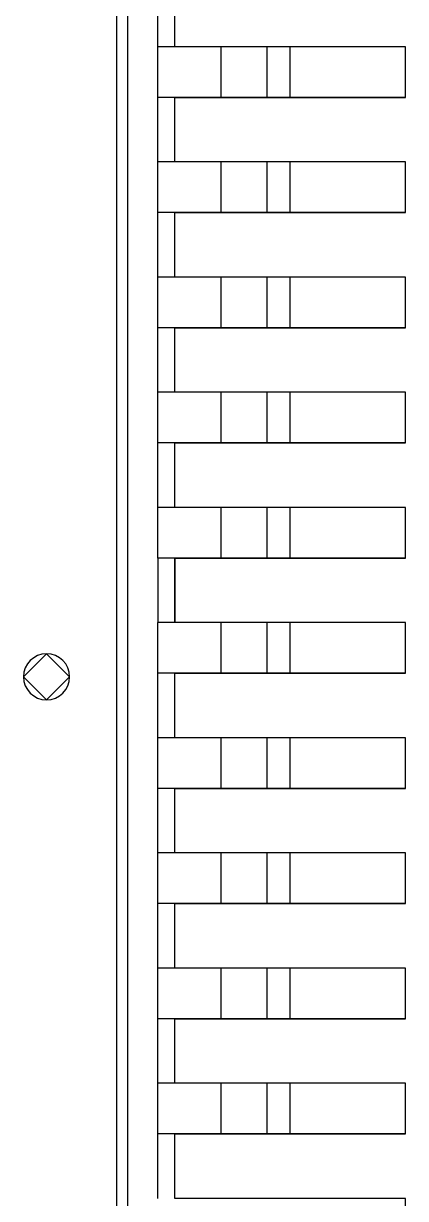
# Model space of a CAD drawing. Header units: inches. Extents: x 5 to 589, y -420 to -5.
# Drawn here: x 165.73 to 169.05, y -107.08 to -96.88 of the extents above; entities that cross this region are included whole.
import ezdxf

# ---------------------------------------------------------------- set-up
doc = ezdxf.new("R2010")
doc.units = ezdxf.units.IN
doc.header["$MEASUREMENT"] = 0

msp = doc.modelspace()

# ---------------------------------------------------------------- linework, layer by layer
at = {"color": 7, "true_color": 0xffffff}
for p, q in [((166.637, -128.25), (166.637, -89.358)), ((166.539, -89.4), (166.539, -128.208)), ((166.897, -97.084), (166.897, -96.524)), ((167.047, -97.084), (167.047, -96.524)), ((167.047, -97.084), (167.047, -96.524)), ((166.897, -97.524), (166.897, -97.084)), ((167.047, -97.084), (166.897, -97.084)), ((169.047, -97.084), (167.047, -97.084)), ((167.447, -97.084), (167.047, -97.084)), ((167.537, -97.084), (167.447, -97.084)), ((167.447, -97.524), (167.447, -97.084)), ((167.621, -97.084), (167.537, -97.084)), ((167.697, -97.084), (167.621, -97.084)), ((167.759, -97.084), (167.697, -97.084)), ((167.807, -97.084), (167.759, -97.084)), ((167.837, -97.084), (167.807, -97.084)), ((167.847, -97.084), (167.837, -97.084)), ((167.847, -97.524), (167.847, -97.084)), ((167.853, -97.084), (167.847, -97.084)), ((167.867, -97.084), (167.853, -97.084)), ((167.891, -97.084), (167.867, -97.084)), ((167.923, -97.084), (167.891, -97.084)), ((167.961, -97.084), (167.923, -97.084)), ((168.003, -97.084), (167.961, -97.084)), ((168.047, -97.084), (168.003, -97.084)), ((169.047, -97.084), (168.047, -97.084)), ((168.047, -97.524), (168.047, -97.084)), ((169.047, -97.524), (169.047, -97.084)), ((169.047, -97.524), (169.047, -97.084)), ((166.897, -98.084), (166.897, -97.524)), ((167.047, -97.524), (166.897, -97.524)), ((167.047, -98.084), (167.047, -97.524)), ((167.047, -97.524), (169.047, -97.524)), ((167.447, -97.524), (167.047, -97.524)), ((167.047, -98.084), (167.047, -97.524)), ((167.537, -97.524), (167.447, -97.524)), ((167.621, -97.524), (167.537, -97.524)), ((167.697, -97.524), (167.621, -97.524)), ((167.759, -97.524), (167.697, -97.524)), ((167.807, -97.524), (167.759, -97.524)), ((167.837, -97.524), (167.807, -97.524)), ((167.847, -97.524), (167.837, -97.524)), ((167.853, -97.524), (167.847, -97.524)), ((167.867, -97.524), (167.853, -97.524)), ((167.891, -97.524), (167.867, -97.524)), ((167.923, -97.524), (167.891, -97.524)), ((167.961, -97.524), (167.923, -97.524)), ((168.003, -97.524), (167.961, -97.524)), ((168.047, -97.524), (168.003, -97.524)), ((169.047, -97.524), (168.047, -97.524)), ((166.897, -98.524), (166.897, -98.084)), ((167.047, -98.084), (166.897, -98.084)), ((169.047, -98.084), (167.047, -98.084)), ((167.447, -98.084), (167.047, -98.084)), ((167.537, -98.084), (167.447, -98.084)), ((167.447, -98.524), (167.447, -98.084)), ((167.621, -98.084), (167.537, -98.084)), ((167.697, -98.084), (167.621, -98.084)), ((167.759, -98.084), (167.697, -98.084)), ((167.807, -98.084), (167.759, -98.084)), ((167.837, -98.084), (167.807, -98.084)), ((167.847, -98.084), (167.837, -98.084)), ((167.847, -98.524), (167.847, -98.084)), ((167.853, -98.084), (167.847, -98.084)), ((167.867, -98.084), (167.853, -98.084)), ((167.891, -98.084), (167.867, -98.084)), ((167.923, -98.084), (167.891, -98.084)), ((167.961, -98.084), (167.923, -98.084)), ((168.003, -98.084), (167.961, -98.084)), ((168.047, -98.084), (168.003, -98.084)), ((169.047, -98.084), (168.047, -98.084)), ((168.047, -98.524), (168.047, -98.084)), ((169.047, -98.524), (169.047, -98.084)), ((169.047, -98.524), (169.047, -98.084)), ((166.897, -99.084), (166.897, -98.524)), ((167.047, -98.524), (166.897, -98.524)), ((167.047, -99.084), (167.047, -98.524)), ((167.047, -98.524), (169.047, -98.524)), ((167.447, -98.524), (167.047, -98.524)), ((167.047, -99.084), (167.047, -98.524)), ((167.537, -98.524), (167.447, -98.524)), ((167.621, -98.524), (167.537, -98.524)), ((167.697, -98.524), (167.621, -98.524)), ((167.759, -98.524), (167.697, -98.524)), ((167.807, -98.524), (167.759, -98.524)), ((167.837, -98.524), (167.807, -98.524)), ((167.847, -98.524), (167.837, -98.524)), ((167.853, -98.524), (167.847, -98.524)), ((167.867, -98.524), (167.853, -98.524)), ((167.891, -98.524), (167.867, -98.524)), ((167.923, -98.524), (167.891, -98.524)), ((167.961, -98.524), (167.923, -98.524)), ((168.003, -98.524), (167.961, -98.524)), ((168.047, -98.524), (168.003, -98.524)), ((169.047, -98.524), (168.047, -98.524)), ((166.897, -99.524), (166.897, -99.084)), ((167.047, -99.084), (166.897, -99.084)), ((169.047, -99.084), (167.047, -99.084)), ((167.447, -99.084), (167.047, -99.084)), ((167.537, -99.084), (167.447, -99.084)), ((167.447, -99.524), (167.447, -99.084)), ((167.621, -99.084), (167.537, -99.084)), ((167.697, -99.084), (167.621, -99.084)), ((167.759, -99.084), (167.697, -99.084)), ((167.807, -99.084), (167.759, -99.084)), ((167.837, -99.084), (167.807, -99.084)), ((167.847, -99.084), (167.837, -99.084)), ((167.847, -99.524), (167.847, -99.084)), ((167.853, -99.084), (167.847, -99.084)), ((167.867, -99.084), (167.853, -99.084)), ((167.891, -99.084), (167.867, -99.084)), ((167.923, -99.084), (167.891, -99.084)), ((167.961, -99.084), (167.923, -99.084)), ((168.003, -99.084), (167.961, -99.084)), ((168.047, -99.084), (168.003, -99.084)), ((169.047, -99.084), (168.047, -99.084)), ((168.047, -99.524), (168.047, -99.084)), ((169.047, -99.524), (169.047, -99.084)), ((169.047, -99.524), (169.047, -99.084)), ((166.897, -100.084), (166.897, -99.524)), ((167.047, -99.524), (166.897, -99.524)), ((167.047, -100.084), (167.047, -99.524)), ((167.047, -99.524), (169.047, -99.524)), ((167.447, -99.524), (167.047, -99.524)), ((167.047, -100.084), (167.047, -99.524)), ((167.537, -99.524), (167.447, -99.524)), ((167.621, -99.524), (167.537, -99.524)), ((167.697, -99.524), (167.621, -99.524)), ((167.759, -99.524), (167.697, -99.524)), ((167.807, -99.524), (167.759, -99.524)), ((167.837, -99.524), (167.807, -99.524)), ((167.847, -99.524), (167.837, -99.524)), ((167.853, -99.524), (167.847, -99.524)), ((167.867, -99.524), (167.853, -99.524)), ((167.891, -99.524), (167.867, -99.524)), ((167.923, -99.524), (167.891, -99.524)), ((167.961, -99.524), (167.923, -99.524)), ((168.003, -99.524), (167.961, -99.524)), ((168.047, -99.524), (168.003, -99.524)), ((169.047, -99.524), (168.047, -99.524)), ((166.897, -100.524), (166.897, -100.084)), ((167.047, -100.084), (166.897, -100.084)), ((169.047, -100.084), (167.047, -100.084)), ((167.447, -100.084), (167.047, -100.084)), ((167.537, -100.084), (167.447, -100.084)), ((167.447, -100.524), (167.447, -100.084)), ((167.621, -100.084), (167.537, -100.084)), ((167.697, -100.084), (167.621, -100.084)), ((167.759, -100.084), (167.697, -100.084)), ((167.807, -100.084), (167.759, -100.084)), ((167.837, -100.084), (167.807, -100.084)), ((167.847, -100.084), (167.837, -100.084)), ((167.847, -100.524), (167.847, -100.084)), ((167.853, -100.084), (167.847, -100.084)), ((167.867, -100.084), (167.853, -100.084)), ((167.891, -100.084), (167.867, -100.084)), ((167.923, -100.084), (167.891, -100.084)), ((167.961, -100.084), (167.923, -100.084)), ((168.003, -100.084), (167.961, -100.084)), ((168.047, -100.084), (168.003, -100.084)), ((169.047, -100.084), (168.047, -100.084)), ((168.047, -100.524), (168.047, -100.084)), ((169.047, -100.524), (169.047, -100.084)), ((169.047, -100.524), (169.047, -100.084)), ((166.897, -101.084), (166.897, -100.524)), ((167.047, -100.524), (166.897, -100.524)), ((167.047, -101.084), (167.047, -100.524)), ((167.047, -100.524), (169.047, -100.524)), ((167.447, -100.524), (167.047, -100.524)), ((167.047, -101.084), (167.047, -100.524)), ((167.537, -100.524), (167.447, -100.524)), ((167.621, -100.524), (167.537, -100.524)), ((167.697, -100.524), (167.621, -100.524)), ((167.759, -100.524), (167.697, -100.524)), ((167.807, -100.524), (167.759, -100.524)), ((167.837, -100.524), (167.807, -100.524)), ((167.847, -100.524), (167.837, -100.524)), ((167.853, -100.524), (167.847, -100.524)), ((167.867, -100.524), (167.853, -100.524)), ((167.891, -100.524), (167.867, -100.524)), ((167.923, -100.524), (167.891, -100.524)), ((167.961, -100.524), (167.923, -100.524)), ((168.003, -100.524), (167.961, -100.524)), ((168.047, -100.524), (168.003, -100.524)), ((169.047, -100.524), (168.047, -100.524)), ((166.897, -101.524), (166.897, -101.084)), ((167.047, -101.084), (166.897, -101.084)), ((169.047, -101.084), (167.047, -101.084)), ((167.447, -101.084), (167.047, -101.084)), ((167.537, -101.084), (167.447, -101.084)), ((167.447, -101.524), (167.447, -101.084)), ((167.621, -101.084), (167.537, -101.084)), ((167.697, -101.084), (167.621, -101.084)), ((167.759, -101.084), (167.697, -101.084)), ((167.807, -101.084), (167.759, -101.084)), ((167.837, -101.084), (167.807, -101.084)), ((167.847, -101.084), (167.837, -101.084)), ((167.847, -101.524), (167.847, -101.084)), ((167.853, -101.084), (167.847, -101.084)), ((167.867, -101.084), (167.853, -101.084)), ((167.891, -101.084), (167.867, -101.084)), ((167.923, -101.084), (167.891, -101.084)), ((167.961, -101.084), (167.923, -101.084)), ((168.003, -101.084), (167.961, -101.084)), ((168.047, -101.084), (168.003, -101.084)), ((169.047, -101.084), (168.047, -101.084)), ((168.047, -101.524), (168.047, -101.084)), ((169.047, -101.524), (169.047, -101.084)), ((169.047, -101.524), (169.047, -101.084)), ((166.897, -101.524), (166.897, -102.084)), ((167.047, -101.524), (166.897, -101.524)), ((167.047, -102.084), (167.047, -101.524)), ((167.047, -101.524), (169.047, -101.524)), ((167.447, -101.524), (167.047, -101.524)), ((167.047, -101.524), (167.047, -102.084)), ((167.537, -101.524), (167.447, -101.524)), ((167.621, -101.524), (167.537, -101.524)), ((167.697, -101.524), (167.621, -101.524)), ((167.759, -101.524), (167.697, -101.524)), ((167.807, -101.524), (167.759, -101.524)), ((167.837, -101.524), (167.807, -101.524)), ((167.847, -101.524), (167.837, -101.524)), ((167.853, -101.524), (167.847, -101.524)), ((167.867, -101.524), (167.853, -101.524)), ((167.891, -101.524), (167.867, -101.524)), ((167.923, -101.524), (167.891, -101.524)), ((167.961, -101.524), (167.923, -101.524)), ((168.003, -101.524), (167.961, -101.524)), ((168.047, -101.524), (168.003, -101.524)), ((169.047, -101.524), (168.047, -101.524)), ((166.897, -102.524), (166.897, -102.084)), ((167.047, -102.084), (166.897, -102.084)), ((169.047, -102.084), (167.047, -102.084)), ((167.447, -102.084), (167.047, -102.084)), ((167.537, -102.084), (167.447, -102.084)), ((167.447, -102.524), (167.447, -102.084)), ((167.621, -102.084), (167.537, -102.084)), ((167.697, -102.084), (167.621, -102.084)), ((167.759, -102.084), (167.697, -102.084)), ((167.807, -102.084), (167.759, -102.084)), ((167.837, -102.084), (167.807, -102.084)), ((167.847, -102.084), (167.837, -102.084)), ((167.847, -102.524), (167.847, -102.084)), ((167.853, -102.084), (167.847, -102.084)), ((167.867, -102.084), (167.853, -102.084)), ((167.891, -102.084), (167.867, -102.084)), ((167.923, -102.084), (167.891, -102.084)), ((167.961, -102.084), (167.923, -102.084)), ((168.003, -102.084), (167.961, -102.084)), ((168.047, -102.084), (168.003, -102.084)), ((169.047, -102.084), (168.047, -102.084)), ((168.047, -102.524), (168.047, -102.084)), ((169.047, -102.524), (169.047, -102.084)), ((169.047, -102.524), (169.047, -102.084)), ((166.897, -103.084), (166.897, -102.524)), ((167.047, -102.524), (166.897, -102.524)), ((167.047, -103.084), (167.047, -102.524)), ((167.047, -102.524), (169.047, -102.524)), ((167.447, -102.524), (167.047, -102.524)), ((167.047, -103.084), (167.047, -102.524)), ((167.537, -102.524), (167.447, -102.524)), ((167.621, -102.524), (167.537, -102.524)), ((167.697, -102.524), (167.621, -102.524)), ((167.759, -102.524), (167.697, -102.524)), ((167.807, -102.524), (167.759, -102.524)), ((167.837, -102.524), (167.807, -102.524)), ((167.847, -102.524), (167.837, -102.524)), ((167.853, -102.524), (167.847, -102.524)), ((167.867, -102.524), (167.853, -102.524)), ((167.891, -102.524), (167.867, -102.524)), ((167.923, -102.524), (167.891, -102.524)), ((167.961, -102.524), (167.923, -102.524)), ((168.003, -102.524), (167.961, -102.524)), ((168.047, -102.524), (168.003, -102.524)), ((169.047, -102.524), (168.047, -102.524)), ((166.897, -103.524), (166.897, -103.084)), ((167.047, -103.084), (166.897, -103.084)), ((169.047, -103.084), (167.047, -103.084)), ((167.447, -103.084), (167.047, -103.084)), ((167.537, -103.084), (167.447, -103.084)), ((167.447, -103.524), (167.447, -103.084)), ((167.621, -103.084), (167.537, -103.084)), ((167.697, -103.084), (167.621, -103.084)), ((167.759, -103.084), (167.697, -103.084)), ((167.807, -103.084), (167.759, -103.084)), ((167.837, -103.084), (167.807, -103.084)), ((167.847, -103.084), (167.837, -103.084)), ((167.847, -103.524), (167.847, -103.084)), ((167.853, -103.084), (167.847, -103.084)), ((167.867, -103.084), (167.853, -103.084)), ((167.891, -103.084), (167.867, -103.084)), ((167.923, -103.084), (167.891, -103.084)), ((167.961, -103.084), (167.923, -103.084)), ((168.003, -103.084), (167.961, -103.084)), ((168.047, -103.084), (168.003, -103.084)), ((169.047, -103.084), (168.047, -103.084)), ((168.047, -103.524), (168.047, -103.084)), ((169.047, -103.524), (169.047, -103.084)), ((169.047, -103.524), (169.047, -103.084)), ((166.897, -104.084), (166.897, -103.524)), ((167.047, -103.524), (166.897, -103.524)), ((167.047, -104.084), (167.047, -103.524)), ((167.047, -103.524), (169.047, -103.524)), ((167.447, -103.524), (167.047, -103.524)), ((167.047, -104.084), (167.047, -103.524)), ((167.537, -103.524), (167.447, -103.524)), ((167.621, -103.524), (167.537, -103.524)), ((167.697, -103.524), (167.621, -103.524)), ((167.759, -103.524), (167.697, -103.524)), ((167.807, -103.524), (167.759, -103.524)), ((167.837, -103.524), (167.807, -103.524)), ((167.847, -103.524), (167.837, -103.524)), ((167.853, -103.524), (167.847, -103.524)), ((167.867, -103.524), (167.853, -103.524)), ((167.891, -103.524), (167.867, -103.524)), ((167.923, -103.524), (167.891, -103.524)), ((167.961, -103.524), (167.923, -103.524)), ((168.003, -103.524), (167.961, -103.524)), ((168.047, -103.524), (168.003, -103.524)), ((169.047, -103.524), (168.047, -103.524)), ((166.897, -104.524), (166.897, -104.084)), ((167.047, -104.084), (166.897, -104.084)), ((169.047, -104.084), (167.047, -104.084)), ((167.447, -104.084), (167.047, -104.084)), ((167.537, -104.084), (167.447, -104.084)), ((167.447, -104.524), (167.447, -104.084)), ((167.621, -104.084), (167.537, -104.084)), ((167.697, -104.084), (167.621, -104.084)), ((167.759, -104.084), (167.697, -104.084)), ((167.807, -104.084), (167.759, -104.084)), ((167.837, -104.084), (167.807, -104.084)), ((167.847, -104.084), (167.837, -104.084)), ((167.847, -104.524), (167.847, -104.084)), ((167.853, -104.084), (167.847, -104.084)), ((167.867, -104.084), (167.853, -104.084)), ((167.891, -104.084), (167.867, -104.084)), ((167.923, -104.084), (167.891, -104.084)), ((167.961, -104.084), (167.923, -104.084)), ((168.003, -104.084), (167.961, -104.084)), ((168.047, -104.084), (168.003, -104.084)), ((169.047, -104.084), (168.047, -104.084)), ((168.047, -104.524), (168.047, -104.084)), ((169.047, -104.524), (169.047, -104.084)), ((169.047, -104.524), (169.047, -104.084)), ((166.897, -105.084), (166.897, -104.524)), ((167.047, -104.524), (166.897, -104.524)), ((167.047, -105.084), (167.047, -104.524)), ((167.047, -104.524), (169.047, -104.524)), ((167.447, -104.524), (167.047, -104.524)), ((167.047, -105.084), (167.047, -104.524)), ((167.537, -104.524), (167.447, -104.524)), ((167.621, -104.524), (167.537, -104.524)), ((167.697, -104.524), (167.621, -104.524)), ((167.759, -104.524), (167.697, -104.524)), ((167.807, -104.524), (167.759, -104.524)), ((167.837, -104.524), (167.807, -104.524)), ((167.847, -104.524), (167.837, -104.524)), ((167.853, -104.524), (167.847, -104.524)), ((167.867, -104.524), (167.853, -104.524)), ((167.891, -104.524), (167.867, -104.524)), ((167.923, -104.524), (167.891, -104.524)), ((167.961, -104.524), (167.923, -104.524)), ((168.003, -104.524), (167.961, -104.524)), ((168.047, -104.524), (168.003, -104.524)), ((169.047, -104.524), (168.047, -104.524)), ((166.897, -105.524), (166.897, -105.084)), ((167.047, -105.084), (166.897, -105.084)), ((169.047, -105.084), (167.047, -105.084)), ((167.447, -105.084), (167.047, -105.084)), ((167.537, -105.084), (167.447, -105.084)), ((167.447, -105.524), (167.447, -105.084)), ((167.621, -105.084), (167.537, -105.084)), ((167.697, -105.084), (167.621, -105.084)), ((167.759, -105.084), (167.697, -105.084)), ((167.807, -105.084), (167.759, -105.084)), ((167.837, -105.084), (167.807, -105.084)), ((167.847, -105.084), (167.837, -105.084)), ((167.847, -105.524), (167.847, -105.084)), ((167.853, -105.084), (167.847, -105.084)), ((167.867, -105.084), (167.853, -105.084)), ((167.891, -105.084), (167.867, -105.084)), ((167.923, -105.084), (167.891, -105.084)), ((167.961, -105.084), (167.923, -105.084)), ((168.003, -105.084), (167.961, -105.084)), ((168.047, -105.084), (168.003, -105.084)), ((169.047, -105.084), (168.047, -105.084)), ((168.047, -105.524), (168.047, -105.084)), ((169.047, -105.524), (169.047, -105.084)), ((169.047, -105.524), (169.047, -105.084)), ((166.897, -106.084), (166.897, -105.524)), ((167.047, -105.524), (166.897, -105.524)), ((167.047, -106.084), (167.047, -105.524)), ((167.047, -105.524), (169.047, -105.524)), ((167.447, -105.524), (167.047, -105.524)), ((167.047, -106.084), (167.047, -105.524)), ((167.537, -105.524), (167.447, -105.524)), ((167.621, -105.524), (167.537, -105.524)), ((167.697, -105.524), (167.621, -105.524)), ((167.759, -105.524), (167.697, -105.524)), ((167.807, -105.524), (167.759, -105.524)), ((167.837, -105.524), (167.807, -105.524)), ((167.847, -105.524), (167.837, -105.524)), ((167.853, -105.524), (167.847, -105.524)), ((167.867, -105.524), (167.853, -105.524)), ((167.891, -105.524), (167.867, -105.524)), ((167.923, -105.524), (167.891, -105.524)), ((167.961, -105.524), (167.923, -105.524)), ((168.003, -105.524), (167.961, -105.524)), ((168.047, -105.524), (168.003, -105.524)), ((169.047, -105.524), (168.047, -105.524)), ((166.897, -106.524), (166.897, -106.084)), ((167.047, -106.084), (166.897, -106.084)), ((169.047, -106.084), (167.047, -106.084)), ((167.447, -106.084), (167.047, -106.084)), ((167.537, -106.084), (167.447, -106.084)), ((167.447, -106.524), (167.447, -106.084)), ((167.621, -106.084), (167.537, -106.084)), ((167.697, -106.084), (167.621, -106.084)), ((167.759, -106.084), (167.697, -106.084)), ((167.807, -106.084), (167.759, -106.084)), ((167.837, -106.084), (167.807, -106.084)), ((167.847, -106.084), (167.837, -106.084)), ((167.847, -106.524), (167.847, -106.084)), ((167.853, -106.084), (167.847, -106.084)), ((167.867, -106.084), (167.853, -106.084)), ((167.891, -106.084), (167.867, -106.084)), ((167.923, -106.084), (167.891, -106.084)), ((167.961, -106.084), (167.923, -106.084)), ((168.003, -106.084), (167.961, -106.084)), ((168.047, -106.084), (168.003, -106.084)), ((169.047, -106.084), (168.047, -106.084)), ((168.047, -106.524), (168.047, -106.084)), ((169.047, -106.524), (169.047, -106.084)), ((169.047, -106.524), (169.047, -106.084)), ((166.897, -107.084), (166.897, -106.524)), ((167.047, -106.524), (166.897, -106.524)), ((167.047, -107.084), (167.047, -106.524)), ((167.047, -106.524), (169.047, -106.524)), ((167.447, -106.524), (167.047, -106.524)), ((167.047, -107.084), (167.047, -106.524)), ((167.537, -106.524), (167.447, -106.524)), ((167.621, -106.524), (167.537, -106.524)), ((167.697, -106.524), (167.621, -106.524)), ((167.759, -106.524), (167.697, -106.524)), ((167.807, -106.524), (167.759, -106.524)), ((167.837, -106.524), (167.807, -106.524)), ((167.847, -106.524), (167.837, -106.524)), ((167.853, -106.524), (167.847, -106.524)), ((167.867, -106.524), (167.853, -106.524)), ((167.891, -106.524), (167.867, -106.524)), ((167.923, -106.524), (167.891, -106.524)), ((167.961, -106.524), (167.923, -106.524)), ((168.003, -106.524), (167.961, -106.524)), ((168.047, -106.524), (168.003, -106.524)), ((169.047, -106.524), (168.047, -106.524)), ((169.047, -107.084), (167.047, -107.084)), ((169.047, -107.524), (169.047, -107.084))]:
    msp.add_line(p, q, dxfattribs=at)
at = {"color": 18, "true_color": 0x000000}
for p, q in [((166.637, -128.25), (166.637, -89.358)), ((166.539, -89.4), (166.539, -128.208)), ((166.897, -97.084), (166.897, -96.524)), ((167.047, -97.084), (167.047, -96.524)), ((167.047, -97.084), (167.047, -96.524)), ((166.897, -97.524), (166.897, -97.084)), ((167.047, -97.084), (166.897, -97.084)), ((169.047, -97.084), (167.047, -97.084)), ((167.447, -97.084), (167.047, -97.084)), ((167.537, -97.084), (167.447, -97.084)), ((167.447, -97.524), (167.447, -97.084)), ((167.621, -97.084), (167.537, -97.084)), ((167.697, -97.084), (167.621, -97.084)), ((167.759, -97.084), (167.697, -97.084)), ((167.807, -97.084), (167.759, -97.084)), ((167.837, -97.084), (167.807, -97.084)), ((167.847, -97.084), (167.837, -97.084)), ((167.847, -97.524), (167.847, -97.084)), ((167.853, -97.084), (167.847, -97.084)), ((167.867, -97.084), (167.853, -97.084)), ((167.891, -97.084), (167.867, -97.084)), ((167.923, -97.084), (167.891, -97.084)), ((167.961, -97.084), (167.923, -97.084)), ((168.003, -97.084), (167.961, -97.084)), ((168.047, -97.084), (168.003, -97.084)), ((169.047, -97.084), (168.047, -97.084)), ((168.047, -97.524), (168.047, -97.084)), ((169.047, -97.524), (169.047, -97.084)), ((169.047, -97.524), (169.047, -97.084)), ((166.897, -98.084), (166.897, -97.524)), ((167.047, -97.524), (166.897, -97.524)), ((167.047, -98.084), (167.047, -97.524)), ((167.047, -97.524), (169.047, -97.524)), ((167.447, -97.524), (167.047, -97.524)), ((167.047, -98.084), (167.047, -97.524)), ((167.537, -97.524), (167.447, -97.524)), ((167.621, -97.524), (167.537, -97.524)), ((167.697, -97.524), (167.621, -97.524)), ((167.759, -97.524), (167.697, -97.524)), ((167.807, -97.524), (167.759, -97.524)), ((167.837, -97.524), (167.807, -97.524)), ((167.847, -97.524), (167.837, -97.524)), ((167.853, -97.524), (167.847, -97.524)), ((167.867, -97.524), (167.853, -97.524)), ((167.891, -97.524), (167.867, -97.524)), ((167.923, -97.524), (167.891, -97.524)), ((167.961, -97.524), (167.923, -97.524)), ((168.003, -97.524), (167.961, -97.524)), ((168.047, -97.524), (168.003, -97.524)), ((169.047, -97.524), (168.047, -97.524)), ((166.897, -98.524), (166.897, -98.084)), ((167.047, -98.084), (166.897, -98.084)), ((169.047, -98.084), (167.047, -98.084)), ((167.447, -98.084), (167.047, -98.084)), ((167.537, -98.084), (167.447, -98.084)), ((167.447, -98.524), (167.447, -98.084)), ((167.621, -98.084), (167.537, -98.084)), ((167.697, -98.084), (167.621, -98.084)), ((167.759, -98.084), (167.697, -98.084)), ((167.807, -98.084), (167.759, -98.084)), ((167.837, -98.084), (167.807, -98.084)), ((167.847, -98.084), (167.837, -98.084)), ((167.847, -98.524), (167.847, -98.084)), ((167.853, -98.084), (167.847, -98.084)), ((167.867, -98.084), (167.853, -98.084)), ((167.891, -98.084), (167.867, -98.084)), ((167.923, -98.084), (167.891, -98.084)), ((167.961, -98.084), (167.923, -98.084)), ((168.003, -98.084), (167.961, -98.084)), ((168.047, -98.084), (168.003, -98.084)), ((169.047, -98.084), (168.047, -98.084)), ((168.047, -98.524), (168.047, -98.084)), ((169.047, -98.524), (169.047, -98.084)), ((169.047, -98.524), (169.047, -98.084)), ((166.897, -99.084), (166.897, -98.524)), ((167.047, -98.524), (166.897, -98.524)), ((167.047, -99.084), (167.047, -98.524)), ((167.047, -98.524), (169.047, -98.524)), ((167.447, -98.524), (167.047, -98.524)), ((167.047, -99.084), (167.047, -98.524)), ((167.537, -98.524), (167.447, -98.524)), ((167.621, -98.524), (167.537, -98.524)), ((167.697, -98.524), (167.621, -98.524)), ((167.759, -98.524), (167.697, -98.524)), ((167.807, -98.524), (167.759, -98.524)), ((167.837, -98.524), (167.807, -98.524)), ((167.847, -98.524), (167.837, -98.524)), ((167.853, -98.524), (167.847, -98.524)), ((167.867, -98.524), (167.853, -98.524)), ((167.891, -98.524), (167.867, -98.524)), ((167.923, -98.524), (167.891, -98.524)), ((167.961, -98.524), (167.923, -98.524)), ((168.003, -98.524), (167.961, -98.524)), ((168.047, -98.524), (168.003, -98.524)), ((169.047, -98.524), (168.047, -98.524)), ((166.897, -99.524), (166.897, -99.084)), ((167.047, -99.084), (166.897, -99.084)), ((169.047, -99.084), (167.047, -99.084)), ((167.447, -99.084), (167.047, -99.084)), ((167.537, -99.084), (167.447, -99.084)), ((167.447, -99.524), (167.447, -99.084)), ((167.621, -99.084), (167.537, -99.084)), ((167.697, -99.084), (167.621, -99.084)), ((167.759, -99.084), (167.697, -99.084)), ((167.807, -99.084), (167.759, -99.084)), ((167.837, -99.084), (167.807, -99.084)), ((167.847, -99.084), (167.837, -99.084)), ((167.847, -99.524), (167.847, -99.084)), ((167.853, -99.084), (167.847, -99.084)), ((167.867, -99.084), (167.853, -99.084)), ((167.891, -99.084), (167.867, -99.084)), ((167.923, -99.084), (167.891, -99.084)), ((167.961, -99.084), (167.923, -99.084)), ((168.003, -99.084), (167.961, -99.084)), ((168.047, -99.084), (168.003, -99.084)), ((169.047, -99.084), (168.047, -99.084)), ((168.047, -99.524), (168.047, -99.084)), ((169.047, -99.524), (169.047, -99.084)), ((169.047, -99.524), (169.047, -99.084)), ((166.897, -100.084), (166.897, -99.524)), ((167.047, -99.524), (166.897, -99.524)), ((167.047, -100.084), (167.047, -99.524)), ((167.047, -99.524), (169.047, -99.524)), ((167.447, -99.524), (167.047, -99.524)), ((167.047, -100.084), (167.047, -99.524)), ((167.537, -99.524), (167.447, -99.524)), ((167.621, -99.524), (167.537, -99.524)), ((167.697, -99.524), (167.621, -99.524)), ((167.759, -99.524), (167.697, -99.524)), ((167.807, -99.524), (167.759, -99.524)), ((167.837, -99.524), (167.807, -99.524)), ((167.847, -99.524), (167.837, -99.524)), ((167.853, -99.524), (167.847, -99.524)), ((167.867, -99.524), (167.853, -99.524)), ((167.891, -99.524), (167.867, -99.524)), ((167.923, -99.524), (167.891, -99.524)), ((167.961, -99.524), (167.923, -99.524)), ((168.003, -99.524), (167.961, -99.524)), ((168.047, -99.524), (168.003, -99.524)), ((169.047, -99.524), (168.047, -99.524)), ((166.897, -100.524), (166.897, -100.084)), ((167.047, -100.084), (166.897, -100.084)), ((169.047, -100.084), (167.047, -100.084)), ((167.447, -100.084), (167.047, -100.084)), ((167.537, -100.084), (167.447, -100.084)), ((167.447, -100.524), (167.447, -100.084)), ((167.621, -100.084), (167.537, -100.084)), ((167.697, -100.084), (167.621, -100.084)), ((167.759, -100.084), (167.697, -100.084)), ((167.807, -100.084), (167.759, -100.084)), ((167.837, -100.084), (167.807, -100.084)), ((167.847, -100.084), (167.837, -100.084)), ((167.847, -100.524), (167.847, -100.084)), ((167.853, -100.084), (167.847, -100.084)), ((167.867, -100.084), (167.853, -100.084)), ((167.891, -100.084), (167.867, -100.084)), ((167.923, -100.084), (167.891, -100.084)), ((167.961, -100.084), (167.923, -100.084)), ((168.003, -100.084), (167.961, -100.084)), ((168.047, -100.084), (168.003, -100.084)), ((169.047, -100.084), (168.047, -100.084)), ((168.047, -100.524), (168.047, -100.084)), ((169.047, -100.524), (169.047, -100.084)), ((169.047, -100.524), (169.047, -100.084)), ((166.897, -101.084), (166.897, -100.524)), ((167.047, -100.524), (166.897, -100.524)), ((167.047, -101.084), (167.047, -100.524)), ((167.047, -100.524), (169.047, -100.524)), ((167.447, -100.524), (167.047, -100.524)), ((167.047, -101.084), (167.047, -100.524)), ((167.537, -100.524), (167.447, -100.524)), ((167.621, -100.524), (167.537, -100.524)), ((167.697, -100.524), (167.621, -100.524)), ((167.759, -100.524), (167.697, -100.524)), ((167.807, -100.524), (167.759, -100.524)), ((167.837, -100.524), (167.807, -100.524)), ((167.847, -100.524), (167.837, -100.524)), ((167.853, -100.524), (167.847, -100.524)), ((167.867, -100.524), (167.853, -100.524)), ((167.891, -100.524), (167.867, -100.524)), ((167.923, -100.524), (167.891, -100.524)), ((167.961, -100.524), (167.923, -100.524)), ((168.003, -100.524), (167.961, -100.524)), ((168.047, -100.524), (168.003, -100.524)), ((169.047, -100.524), (168.047, -100.524)), ((166.897, -101.524), (166.897, -101.084)), ((167.047, -101.084), (166.897, -101.084)), ((169.047, -101.084), (167.047, -101.084)), ((167.447, -101.084), (167.047, -101.084)), ((167.537, -101.084), (167.447, -101.084)), ((167.447, -101.524), (167.447, -101.084)), ((167.621, -101.084), (167.537, -101.084)), ((167.697, -101.084), (167.621, -101.084)), ((167.759, -101.084), (167.697, -101.084)), ((167.807, -101.084), (167.759, -101.084)), ((167.837, -101.084), (167.807, -101.084)), ((167.847, -101.084), (167.837, -101.084)), ((167.847, -101.524), (167.847, -101.084)), ((167.853, -101.084), (167.847, -101.084)), ((167.867, -101.084), (167.853, -101.084)), ((167.891, -101.084), (167.867, -101.084)), ((167.923, -101.084), (167.891, -101.084)), ((167.961, -101.084), (167.923, -101.084)), ((168.003, -101.084), (167.961, -101.084)), ((168.047, -101.084), (168.003, -101.084)), ((169.047, -101.084), (168.047, -101.084)), ((168.047, -101.524), (168.047, -101.084)), ((169.047, -101.524), (169.047, -101.084)), ((169.047, -101.524), (169.047, -101.084)), ((166.897, -101.524), (166.897, -102.084)), ((167.047, -101.524), (166.897, -101.524)), ((167.047, -102.084), (167.047, -101.524)), ((167.047, -101.524), (169.047, -101.524)), ((167.447, -101.524), (167.047, -101.524)), ((167.047, -101.524), (167.047, -102.084)), ((167.537, -101.524), (167.447, -101.524)), ((167.621, -101.524), (167.537, -101.524)), ((167.697, -101.524), (167.621, -101.524)), ((167.759, -101.524), (167.697, -101.524)), ((167.807, -101.524), (167.759, -101.524)), ((167.837, -101.524), (167.807, -101.524)), ((167.847, -101.524), (167.837, -101.524)), ((167.853, -101.524), (167.847, -101.524)), ((167.867, -101.524), (167.853, -101.524)), ((167.891, -101.524), (167.867, -101.524)), ((167.923, -101.524), (167.891, -101.524)), ((167.961, -101.524), (167.923, -101.524)), ((168.003, -101.524), (167.961, -101.524)), ((168.047, -101.524), (168.003, -101.524)), ((169.047, -101.524), (168.047, -101.524)), ((166.897, -102.524), (166.897, -102.084)), ((167.047, -102.084), (166.897, -102.084)), ((169.047, -102.084), (167.047, -102.084)), ((167.447, -102.084), (167.047, -102.084)), ((167.537, -102.084), (167.447, -102.084)), ((167.447, -102.524), (167.447, -102.084)), ((167.621, -102.084), (167.537, -102.084)), ((167.697, -102.084), (167.621, -102.084)), ((167.759, -102.084), (167.697, -102.084)), ((167.807, -102.084), (167.759, -102.084)), ((167.837, -102.084), (167.807, -102.084)), ((167.847, -102.084), (167.837, -102.084)), ((167.847, -102.524), (167.847, -102.084)), ((167.853, -102.084), (167.847, -102.084)), ((167.867, -102.084), (167.853, -102.084)), ((167.891, -102.084), (167.867, -102.084)), ((167.923, -102.084), (167.891, -102.084)), ((167.961, -102.084), (167.923, -102.084)), ((168.003, -102.084), (167.961, -102.084)), ((168.047, -102.084), (168.003, -102.084)), ((169.047, -102.084), (168.047, -102.084)), ((168.047, -102.524), (168.047, -102.084)), ((169.047, -102.524), (169.047, -102.084)), ((169.047, -102.524), (169.047, -102.084)), ((165.933, -102.354), (165.733, -102.554)), ((166.133, -102.554), (165.933, -102.354)), ((166.897, -103.084), (166.897, -102.524)), ((167.047, -102.524), (166.897, -102.524)), ((167.047, -103.084), (167.047, -102.524)), ((167.047, -102.524), (169.047, -102.524)), ((167.447, -102.524), (167.047, -102.524)), ((167.047, -103.084), (167.047, -102.524)), ((167.537, -102.524), (167.447, -102.524)), ((167.621, -102.524), (167.537, -102.524)), ((167.697, -102.524), (167.621, -102.524)), ((167.759, -102.524), (167.697, -102.524)), ((167.807, -102.524), (167.759, -102.524)), ((167.837, -102.524), (167.807, -102.524)), ((167.847, -102.524), (167.837, -102.524)), ((167.853, -102.524), (167.847, -102.524)), ((167.867, -102.524), (167.853, -102.524)), ((167.891, -102.524), (167.867, -102.524)), ((167.923, -102.524), (167.891, -102.524)), ((167.961, -102.524), (167.923, -102.524)), ((168.003, -102.524), (167.961, -102.524)), ((168.047, -102.524), (168.003, -102.524)), ((169.047, -102.524), (168.047, -102.524)), ((165.733, -102.554), (165.933, -102.754)), ((165.933, -102.754), (166.133, -102.554)), ((166.897, -103.524), (166.897, -103.084)), ((167.047, -103.084), (166.897, -103.084)), ((169.047, -103.084), (167.047, -103.084)), ((167.447, -103.084), (167.047, -103.084)), ((167.537, -103.084), (167.447, -103.084)), ((167.447, -103.524), (167.447, -103.084)), ((167.621, -103.084), (167.537, -103.084)), ((167.697, -103.084), (167.621, -103.084)), ((167.759, -103.084), (167.697, -103.084)), ((167.807, -103.084), (167.759, -103.084)), ((167.837, -103.084), (167.807, -103.084)), ((167.847, -103.084), (167.837, -103.084)), ((167.847, -103.524), (167.847, -103.084)), ((167.853, -103.084), (167.847, -103.084)), ((167.867, -103.084), (167.853, -103.084)), ((167.891, -103.084), (167.867, -103.084)), ((167.923, -103.084), (167.891, -103.084)), ((167.961, -103.084), (167.923, -103.084)), ((168.003, -103.084), (167.961, -103.084)), ((168.047, -103.084), (168.003, -103.084)), ((169.047, -103.084), (168.047, -103.084)), ((168.047, -103.524), (168.047, -103.084)), ((169.047, -103.524), (169.047, -103.084)), ((169.047, -103.524), (169.047, -103.084)), ((166.897, -104.084), (166.897, -103.524)), ((167.047, -103.524), (166.897, -103.524)), ((167.047, -104.084), (167.047, -103.524)), ((167.047, -103.524), (169.047, -103.524)), ((167.447, -103.524), (167.047, -103.524)), ((167.047, -104.084), (167.047, -103.524)), ((167.537, -103.524), (167.447, -103.524)), ((167.621, -103.524), (167.537, -103.524)), ((167.697, -103.524), (167.621, -103.524)), ((167.759, -103.524), (167.697, -103.524)), ((167.807, -103.524), (167.759, -103.524)), ((167.837, -103.524), (167.807, -103.524)), ((167.847, -103.524), (167.837, -103.524)), ((167.853, -103.524), (167.847, -103.524)), ((167.867, -103.524), (167.853, -103.524)), ((167.891, -103.524), (167.867, -103.524)), ((167.923, -103.524), (167.891, -103.524)), ((167.961, -103.524), (167.923, -103.524)), ((168.003, -103.524), (167.961, -103.524)), ((168.047, -103.524), (168.003, -103.524)), ((169.047, -103.524), (168.047, -103.524)), ((166.897, -104.524), (166.897, -104.084)), ((167.047, -104.084), (166.897, -104.084)), ((169.047, -104.084), (167.047, -104.084)), ((167.447, -104.084), (167.047, -104.084)), ((167.537, -104.084), (167.447, -104.084)), ((167.447, -104.524), (167.447, -104.084)), ((167.621, -104.084), (167.537, -104.084)), ((167.697, -104.084), (167.621, -104.084)), ((167.759, -104.084), (167.697, -104.084)), ((167.807, -104.084), (167.759, -104.084)), ((167.837, -104.084), (167.807, -104.084)), ((167.847, -104.084), (167.837, -104.084)), ((167.847, -104.524), (167.847, -104.084)), ((167.853, -104.084), (167.847, -104.084)), ((167.867, -104.084), (167.853, -104.084)), ((167.891, -104.084), (167.867, -104.084)), ((167.923, -104.084), (167.891, -104.084)), ((167.961, -104.084), (167.923, -104.084)), ((168.003, -104.084), (167.961, -104.084)), ((168.047, -104.084), (168.003, -104.084)), ((169.047, -104.084), (168.047, -104.084)), ((168.047, -104.524), (168.047, -104.084)), ((169.047, -104.524), (169.047, -104.084)), ((169.047, -104.524), (169.047, -104.084)), ((166.897, -105.084), (166.897, -104.524)), ((167.047, -104.524), (166.897, -104.524)), ((167.047, -105.084), (167.047, -104.524)), ((167.047, -104.524), (169.047, -104.524)), ((167.447, -104.524), (167.047, -104.524)), ((167.047, -105.084), (167.047, -104.524)), ((167.537, -104.524), (167.447, -104.524)), ((167.621, -104.524), (167.537, -104.524)), ((167.697, -104.524), (167.621, -104.524)), ((167.759, -104.524), (167.697, -104.524)), ((167.807, -104.524), (167.759, -104.524)), ((167.837, -104.524), (167.807, -104.524)), ((167.847, -104.524), (167.837, -104.524)), ((167.853, -104.524), (167.847, -104.524)), ((167.867, -104.524), (167.853, -104.524)), ((167.891, -104.524), (167.867, -104.524)), ((167.923, -104.524), (167.891, -104.524)), ((167.961, -104.524), (167.923, -104.524)), ((168.003, -104.524), (167.961, -104.524)), ((168.047, -104.524), (168.003, -104.524)), ((169.047, -104.524), (168.047, -104.524)), ((166.897, -105.524), (166.897, -105.084)), ((167.047, -105.084), (166.897, -105.084)), ((169.047, -105.084), (167.047, -105.084)), ((167.447, -105.084), (167.047, -105.084)), ((167.537, -105.084), (167.447, -105.084)), ((167.447, -105.524), (167.447, -105.084)), ((167.621, -105.084), (167.537, -105.084)), ((167.697, -105.084), (167.621, -105.084)), ((167.759, -105.084), (167.697, -105.084)), ((167.807, -105.084), (167.759, -105.084)), ((167.837, -105.084), (167.807, -105.084)), ((167.847, -105.084), (167.837, -105.084)), ((167.847, -105.524), (167.847, -105.084)), ((167.853, -105.084), (167.847, -105.084)), ((167.867, -105.084), (167.853, -105.084)), ((167.891, -105.084), (167.867, -105.084)), ((167.923, -105.084), (167.891, -105.084)), ((167.961, -105.084), (167.923, -105.084)), ((168.003, -105.084), (167.961, -105.084)), ((168.047, -105.084), (168.003, -105.084)), ((169.047, -105.084), (168.047, -105.084)), ((168.047, -105.524), (168.047, -105.084)), ((169.047, -105.524), (169.047, -105.084)), ((169.047, -105.524), (169.047, -105.084)), ((166.897, -106.084), (166.897, -105.524)), ((167.047, -105.524), (166.897, -105.524)), ((167.047, -106.084), (167.047, -105.524)), ((167.047, -105.524), (169.047, -105.524)), ((167.447, -105.524), (167.047, -105.524)), ((167.047, -106.084), (167.047, -105.524)), ((167.537, -105.524), (167.447, -105.524)), ((167.621, -105.524), (167.537, -105.524)), ((167.697, -105.524), (167.621, -105.524)), ((167.759, -105.524), (167.697, -105.524)), ((167.807, -105.524), (167.759, -105.524)), ((167.837, -105.524), (167.807, -105.524)), ((167.847, -105.524), (167.837, -105.524)), ((167.853, -105.524), (167.847, -105.524)), ((167.867, -105.524), (167.853, -105.524)), ((167.891, -105.524), (167.867, -105.524)), ((167.923, -105.524), (167.891, -105.524)), ((167.961, -105.524), (167.923, -105.524)), ((168.003, -105.524), (167.961, -105.524)), ((168.047, -105.524), (168.003, -105.524)), ((169.047, -105.524), (168.047, -105.524)), ((166.897, -106.524), (166.897, -106.084)), ((167.047, -106.084), (166.897, -106.084)), ((169.047, -106.084), (167.047, -106.084)), ((167.447, -106.084), (167.047, -106.084)), ((167.537, -106.084), (167.447, -106.084)), ((167.447, -106.524), (167.447, -106.084)), ((167.621, -106.084), (167.537, -106.084)), ((167.697, -106.084), (167.621, -106.084)), ((167.759, -106.084), (167.697, -106.084)), ((167.807, -106.084), (167.759, -106.084)), ((167.837, -106.084), (167.807, -106.084)), ((167.847, -106.084), (167.837, -106.084)), ((167.847, -106.524), (167.847, -106.084)), ((167.853, -106.084), (167.847, -106.084)), ((167.867, -106.084), (167.853, -106.084)), ((167.891, -106.084), (167.867, -106.084)), ((167.923, -106.084), (167.891, -106.084)), ((167.961, -106.084), (167.923, -106.084)), ((168.003, -106.084), (167.961, -106.084)), ((168.047, -106.084), (168.003, -106.084)), ((169.047, -106.084), (168.047, -106.084)), ((168.047, -106.524), (168.047, -106.084)), ((169.047, -106.524), (169.047, -106.084)), ((169.047, -106.524), (169.047, -106.084)), ((166.897, -107.084), (166.897, -106.524)), ((167.047, -106.524), (166.897, -106.524)), ((167.047, -107.084), (167.047, -106.524)), ((167.047, -106.524), (169.047, -106.524)), ((167.447, -106.524), (167.047, -106.524)), ((167.047, -107.084), (167.047, -106.524)), ((167.537, -106.524), (167.447, -106.524)), ((167.621, -106.524), (167.537, -106.524)), ((167.697, -106.524), (167.621, -106.524)), ((167.759, -106.524), (167.697, -106.524)), ((167.807, -106.524), (167.759, -106.524)), ((167.837, -106.524), (167.807, -106.524)), ((167.847, -106.524), (167.837, -106.524)), ((167.853, -106.524), (167.847, -106.524)), ((167.867, -106.524), (167.853, -106.524)), ((167.891, -106.524), (167.867, -106.524)), ((167.923, -106.524), (167.891, -106.524)), ((167.961, -106.524), (167.923, -106.524)), ((168.003, -106.524), (167.961, -106.524)), ((168.047, -106.524), (168.003, -106.524)), ((169.047, -106.524), (168.047, -106.524)), ((169.047, -107.084), (167.047, -107.084)), ((169.047, -107.524), (169.047, -107.084))]:
    msp.add_line(p, q, dxfattribs=at)
for start, end in [(90, 180), (0, 90), (180, 270), (270, 0)]:
    msp.add_arc((165.933, -102.554), 0.2, start, end, dxfattribs=at)

doc.saveas('drawing.dxf')
